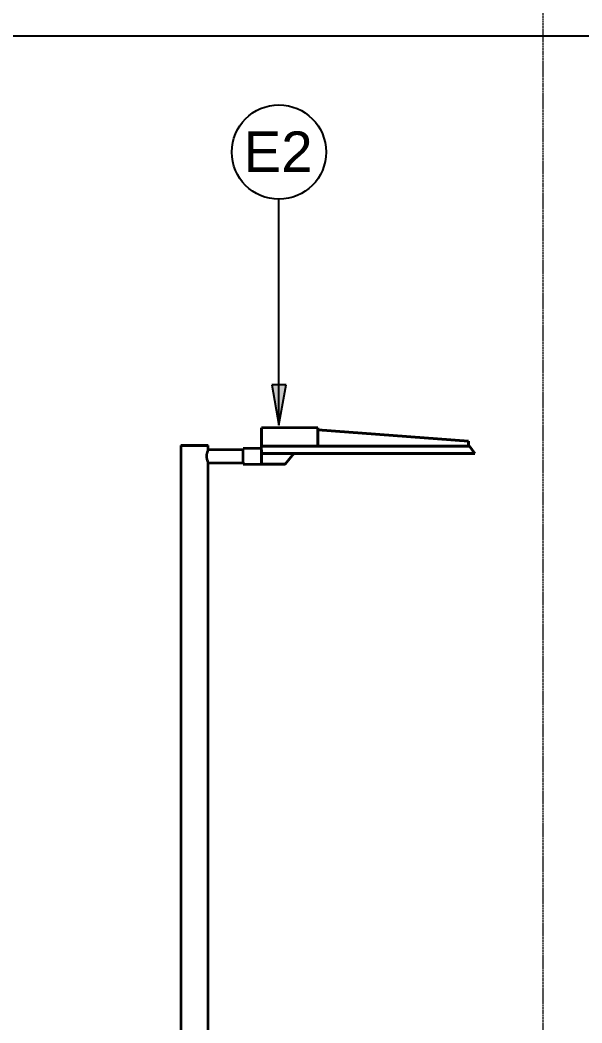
# Model space of a CAD drawing. Header units: millimetres. Extents: x 652554 to 1678317, y -308114 to 170803.
# Drawn here: x 744657 to 746743, y -89855 to -86132 of the extents above; entities that cross this region are included whole.
import ezdxf

# ---------------------------------------------------------------- set-up
doc = ezdxf.new("R2010")
doc.units = ezdxf.units.MM
doc.linetypes.add('DPA_Grid _ Level 100', pattern=[10, 5.5, -1.6, 1.3, -1.6])
for name, color, linetype, lineweight in [('A-ANNO-IDEN', 7, 'Continuous', 25), ('A-DETL-GENF', 7, 'Continuous', 35), ('E-LITE-EQPM', 7, 'Continuous', 35), ('S-GRID', 7, 'Continuous', 9)]:
    doc.layers.add(name, color=color, linetype=linetype, lineweight=lineweight)
doc.styles.add('Arial_2', font='arial.ttf', dxfattribs={"height": 3})

# ---------------------------------------------------------------- blocks, each defined once
blk = doc.blocks.new('ACM_L14 - LED Street Light Luminaire with Wide Light - PRA4-CB-8-V154-2241-01 ENTRANCE 2 ENLARGED ELEVATION 1')
at = {"layer": 'E-LITE-EQPM', "color": 7}
for p, q in [((-633754.4, 113285.1), (-633962.8, 113285.1)), ((-633962.8, 113270.1), (-633962.8, 113285.1)), ((-633962.8, 113284.6), (-633962.8, 113270.1)), ((-633962.8, 113217.1), (-633962.8, 113270.1)), ((-633962.8, 113270.1), (-633962.8, 113217.1)), ((-633754.4, 113285.1), (-633754.4, 113270.1)), ((-633754.4, 113270.1), (-633754.4, 113284.6)), ((-633194.4, 113235.7), (-633754.4, 113277.1)), ((-633754.4, 113277.1), (-633754.4, 113217.1)), ((-633754.4, 113217.1), (-633754.4, 113277.1)), ((-633754.4, 113277.1), (-633194.4, 113235.7)), ((-633754.4, 113270.1), (-633754.4, 113217.1)), ((-633754.4, 113217.1), (-633754.4, 113270.1)), ((-634262, 113220), (-634262, 101320)), ((-634160.4, 113220), (-634262, 113220)), ((-634262, 113220), (-634160.4, 113220)), ((-634160.4, 113203.7), (-634160.4, 113220)), ((-633962.8, 113217.1), (-633754.4, 113217.1)), ((-633754.4, 113217.1), (-633962.8, 113217.1)), ((-633659.8, 113217.1), (-633962.8, 113217.1)), ((-633962.8, 113189.6), (-633962.8, 113217.1)), ((-633962.8, 113189.6), (-633962.8, 113217.1)), ((-633962.8, 113217.1), (-633659.8, 113217.1)), ((-633754.4, 113217.1), (-633194.4, 113217.1)), ((-633194.4, 113217.1), (-633754.4, 113217.1)), ((-633557.9, 113217.1), (-633659.7, 113217.1)), ((-633659.7, 113217.1), (-633557.9, 113217.1)), ((-633535.6, 113217.1), (-633557.9, 113217.1)), ((-633557.9, 113217.1), (-633535.6, 113217.1)), ((-633215.8, 113217.1), (-633535.6, 113217.1)), ((-633535.6, 113217.1), (-633215.8, 113217.1)), ((-633190.8, 113217.1), (-633215.8, 113217.1)), ((-633215.8, 113217.1), (-633190.8, 113217.1)), ((-633194.4, 113217.1), (-633194.4, 113235.7)), ((-633194.4, 113235.7), (-633194.4, 113217.1)), ((-633190.8, 113217.1), (-633170.8, 113189.6)), ((-633170.8, 113189.6), (-633190.8, 113217.1)), ((-634030.8, 113203.8), (-634160.4, 113203.8)), ((-633962.8, 113208.6), (-634030.8, 113208.6)), ((-634030.8, 113179.6), (-634030.8, 113203.9)), ((-634030.8, 113202.8), (-634030.8, 113201.8)), ((-634030.8, 113155.6), (-634030.8, 113179.6)), ((-633962.8, 113189.6), (-633962.8, 113203.4)), ((-633962.8, 113203.4), (-633962.8, 113189.6)), ((-633962.8, 113184.7), (-633962.8, 113189.6)), ((-633962.8, 113189.6), (-633962.8, 113184.7)), ((-633962.8, 113184.7), (-633962.8, 113189.6)), ((-633962.8, 113189.6), (-633962.8, 113184.7)), ((-633962.8, 113189.6), (-633850, 113189.6)), ((-633962.8, 113189.6), (-633962.8, 113189.6)), ((-633850, 113189.6), (-633962.8, 113189.6)), ((-633842.8, 113189.6), (-633962.8, 113189.6)), ((-633962.8, 113189.6), (-633962.8, 113150.6)), ((-633962.8, 113150.6), (-633962.8, 113189.6)), ((-633962.8, 113189.6), (-633842.8, 113189.6)), ((-633962.8, 113184.2), (-633962.8, 113179.6)), ((-633962.8, 113179.6), (-633962.8, 113184.2)), ((-633962.8, 113179.6), (-633962.8, 113184.1)), ((-633962.8, 113184.1), (-633962.8, 113179.6)), ((-633962.8, 113179.6), (-633962.8, 113179.6)), ((-633962.8, 113179.6), (-633962.8, 113179.6)), ((-633875.5, 113150.6), (-633842.8, 113189.6)), ((-633842.8, 113189.6), (-633875.5, 113150.6)), ((-633850, 113189.6), (-633713.4, 113189.6)), ((-633713.4, 113189.6), (-633850, 113189.6)), ((-633682.8, 113189.6), (-633726.5, 113189.6)), ((-633726.5, 113189.6), (-633674.4, 113189.6)), ((-633713.4, 113189.6), (-633678.1, 113189.6)), ((-633678.1, 113189.6), (-633713.4, 113189.6)), ((-633223.8, 113189.6), (-633682.8, 113189.6)), ((-633678.1, 113189.6), (-633215.8, 113189.6)), ((-633215.8, 113189.6), (-633678.1, 113189.6)), ((-633674.4, 113189.6), (-633215.8, 113189.6)), ((-633190.8, 113189.6), (-633223.8, 113189.6)), ((-633215.8, 113189.6), (-633190.8, 113189.6)), ((-633215.8, 113189.6), (-633170.8, 113189.6)), ((-633170.8, 113189.6), (-633215.8, 113189.6)), ((-634160.4, 101320), (-634160.4, 113155.8)), ((-634160.4, 113155.8), (-634030.8, 113155.8)), ((-634030.8, 113157.6), (-634030.8, 113155.6)), ((-634030.8, 113150.6), (-633962.8, 113150.6)), ((-633962.8, 113150.6), (-633875.5, 113150.6)), ((-633875.5, 113150.6), (-633962.8, 113150.6))]:
    blk.add_line(p, q, dxfattribs=at)
for points, knots in [([(-634160.4, 113155.8), (-634160.4, 113155.8), (-634160.5, 113156.2), (-634161, 113157.3), (-634161.8, 113159.2), (-634163, 113162.4), (-634164.2, 113166.1), (-634165, 113169.7), (-634165.3, 113171.6), (-634165.6, 113173.6), (-634165.9, 113175.8), (-634166, 113178.2), (-634166, 113180.8), (-634165.9, 113183.4), (-634165.7, 113185.9), (-634165.3, 113188.4), (-634164.8, 113190.7), (-634164.2, 113192.9), (-634163.6, 113194.9), (-634163, 113196.8), (-634162.3, 113199), (-634161, 113202.3), (-634160.4, 113203.6), (-634160.4, 113203.7)], [0, 0, 0, 0, 0.055556, 0.111111, 0.166667, 0.222222, 0.333333, 0.361111, 0.388889, 0.416667, 0.444444, 0.479167, 0.513889, 0.548611, 0.583333, 0.618056, 0.652778, 0.6875, 0.722222, 0.756944, 0.791667, 0.861111, 1, 1, 1, 1]), ([(-634160.4, 113203.8), (-634160.5, 113203.7), (-634160.6, 113203.5), (-634161.2, 113202.4), (-634162.1, 113200.6), (-634163.1, 113198.2), (-634164, 113195.8), (-634164.7, 113193.6), (-634165.1, 113192.4), (-634165.2, 113191.8)], [0, 0, 0, 0, 0.0555556, 0.1111111, 0.1666667, 0.2222222, 0.2777778, 0.3055556, 0.3333333, 0.3333333, 0.3333333, 0.3333333])]:
    blk.add_open_spline(points, degree=3, knots=knots, dxfattribs=at)
blk.add_open_spline([(-634160.4, 113203.7), (-634160.4, 113203.7), (-634160.4, 113203.7), (-634160.4, 113203.7)], degree=3, dxfattribs=at)
blk = doc.blocks.new('DPA_AN_Callout - DPA_AN_Callout-15609961-2241-01 ENTRANCE 2 ENLARGED ELEVATION 1')
at = {"layer": 'A-DETL-GENF', "color": 7, "lineweight": 25}
blk.add_line((-635304.1, 114740.2), (-631558.8, 114740.2), dxfattribs=at)
blk = doc.blocks.new('DPA_TAG_Multi Tags_Specific - Exterior-18332815-2241-01 ENTRANCE 2 ENLARGED ELEVATION 1')
at = {"layer": 'A-ANNO-IDEN', "color": 7}
blk.add_circle((-633898.2, 114308.8), 175, dxfattribs=at)

msp = doc.modelspace()

# ---------------------------------------------------------------- hatches: boundary and pattern name
at = {"layer": 'A-ANNO-IDEN'}
msp.add_hatch(color=7, dxfattribs=at).paths.add_polyline_path([(745618.3824, -87635.9482), (745644.8315, -87485.9482), (745591.9334, -87485.9482)])

# ---------------------------------------------------------------- linework, layer by layer
at = {"layer": 'A-ANNO-IDEN', "color": 7}
for p, q in [((745618.3824, -87635.9482), (745618.3824, -86797.216)), ((745644.8315, -87485.9482), (745591.9334, -87485.9482)), ((745591.9334, -87485.9482), (745618.3824, -87635.9482)), ((745618.3824, -87635.9482), (745644.8315, -87485.9482))]:
    msp.add_line(p, q, dxfattribs=at)
at = {"layer": 'S-GRID', "color": 7, "linetype": 'DPA_Grid _ Level 100'}
msp.add_line((746599.1726, -101341.5789), (746599.1726, -83981.5804), dxfattribs=at)

# ---------------------------------------------------------------- block references
at = {"layer": 'A-ANNO-IDEN', "color": 7}
msp.add_blockref('DPA_TAG_Multi Tags_Specific - Exterior-18332815-2241-01 ENTRANCE 2 ENLARGED ELEVATION 1', (1379516.5465, -200931.019), dxfattribs=at)
at = {"layer": 'A-DETL-GENF', "color": 7}
msp.add_blockref('DPA_AN_Callout - DPA_AN_Callout-15609961-2241-01 ENTRANCE 2 ENLARGED ELEVATION 1', (1379516.5465, -200931.019), dxfattribs=at)
at = {"layer": 'E-LITE-EQPM', "color": 7}
msp.add_blockref('ACM_L14 - LED Street Light Luminaire with Wide Light - PRA4-CB-8-V154-2241-01 ENTRANCE 2 ENLARGED ELEVATION 1', (1379516.5465, -200931.019), dxfattribs=at)

# ---------------------------------------------------------------- texts
at = {"layer": 'A-ANNO-IDEN', "color": 7, "lineweight": 9, "insert": (745487.0611, -86545.6318), "char_height": 150, "width": 316.666562, "attachment_point": 1, "style": 'Arial_2'}
msp.add_mtext('E2', dxfattribs=at)

doc.saveas('drawing.dxf')
